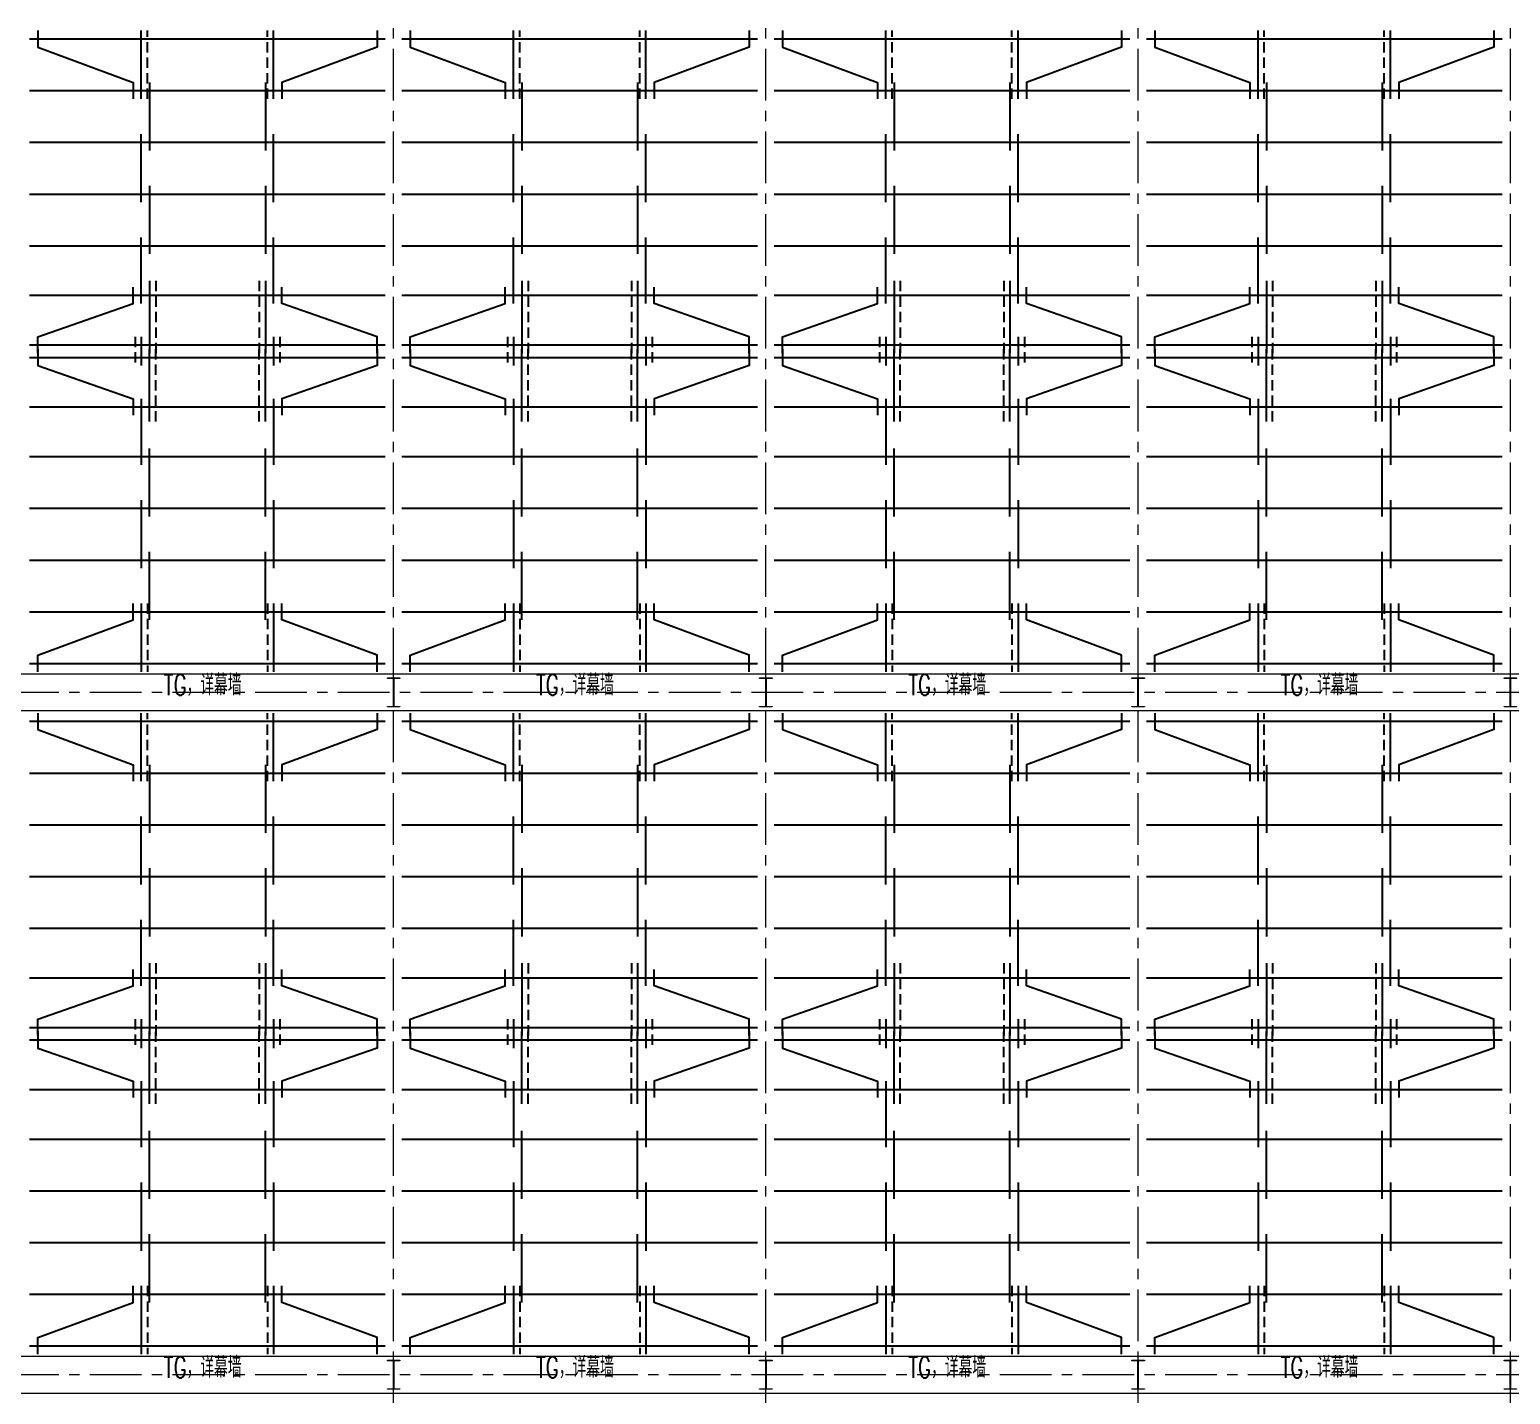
# Model space of a CAD drawing. Extents: x -1201378 to 2367219, y -619313 to 244905.
# Drawn here: x 2190442 to 2226242, y -48073 to -15073 of the extents above; entities that cross this region are included whole.
import ezdxf
from ezdxf.enums import TextEntityAlignment as Align

# ---------------------------------------------------------------- set-up
doc = ezdxf.new("R2010")
doc.units = 0
doc.header["$LTSCALE"] = 1000
doc.linetypes.add('CENTER', pattern=[2, 1.25, -0.25, 0.25, -0.25])
doc.linetypes.add('DASHED', pattern=[0.75, 0.5, -0.25])
doc.layers.get('0').update_dxf_attribs({"linetype": 'CONTINUOUS'})
for name, color, linetype, lineweight in [('S-axis', 111, 'CONTINUOUS', 0), ('S-col', 2, 'CONTINUOUS', 0), ('S-dote', 5, 'CENTER', 0), ('THIN', 7, 'CONTINUOUS', 0), ('梁', 4, 'CONTINUOUS', 18)]:
    doc.layers.add(name, color=color, linetype=linetype, lineweight=lineweight)
doc.layers.add('S-SHAPE', color=51, linetype='CONTINUOUS')
doc.styles.add('TSSD_Rein', font='tj-romans1.shx', dxfattribs={"width": 0.7, "bigfont": 'tj-hztxt.shx'})

# ---------------------------------------------------------------- blocks, each defined once
blk = doc.blocks.new('2#轴网')
at = {"layer": 'S-dote'}
for p, q in [((-200758.5, -270787), (-200758.5, -175298.2)), ((-191758.5, -270787), (-191758.5, -175298.2)), ((-182758.5, -270787), (-182758.5, -175298.2)), ((-173758.5, -270787), (-173758.5, -175298.2)), ((-74854.3, -231098.2), (-251154.3, -231098.2)), ((-74854.3, -247598.2), (-251154.3, -247598.2))]:
    blk.add_line(p, q, dxfattribs=at)
blk = doc.blocks.new('nt66')
at = {"layer": 'S-col'}
blk.add_lwpolyline([(-195790, 766820), (-195490, 766820), (-195490, 766808), (-195636, 766808), (-195636, 766132), (-195490, 766132), (-195490, 766120), (-195790, 766120), (-195790, 766132), (-195644, 766132), (-195644, 766808), (-195790, 766808)], close=True, dxfattribs=at)
blk = doc.blocks.new('33333')
for p in [(-50214, -93400), (-41214, -93400), (-32214, -93400), (-23214, -93400), (-50214, -109900), (-41214, -109900), (-32214, -109900), (-23214, -109900)]:
    blk.add_blockref('nt66', p)

msp = doc.modelspace()

# ---------------------------------------------------------------- linework, layer by layer
at = {"layer": 'S-SHAPE'}
for p, q in [((2190441.5, -15298.2), (2199041.5, -15298.2)), ((2193141.5, -16748.2), (2193141.5, -15098.2)), ((2196341.5, -16748.2), (2196341.5, -15098.2)), ((2199441.5, -15298.2), (2208041.5, -15298.2)), ((2202141.5, -16748.2), (2202141.5, -15098.2)), ((2205341.5, -16748.2), (2205341.5, -15098.2)), ((2208441.5, -15298.2), (2217041.5, -15298.2)), ((2211141.5, -16748.2), (2211141.5, -15098.2)), ((2214341.5, -16748.2), (2214341.5, -15098.2)), ((2217441.5, -15298.2), (2226041.5, -15298.2)), ((2220141.5, -16748.2), (2220141.5, -15098.2)), ((2223341.5, -16748.2), (2223341.5, -15098.2)), ((2193341.5, -16348.2), (2193341.5, -17998.2)), ((2196141.5, -16348.2), (2196141.5, -17998.2)), ((2202341.5, -16348.2), (2202341.5, -17998.2)), ((2205141.5, -16348.2), (2205141.5, -17998.2)), ((2211341.5, -16348.2), (2211341.5, -17998.2)), ((2214141.5, -16348.2), (2214141.5, -17998.2)), ((2220341.5, -16348.2), (2220341.5, -17998.2)), ((2223141.5, -16348.2), (2223141.5, -17998.2)), ((2190441.5, -16548.2), (2199041.5, -16548.2)), ((2199441.5, -16548.2), (2208041.5, -16548.2)), ((2208441.5, -16548.2), (2217041.5, -16548.2)), ((2217441.5, -16548.2), (2226041.5, -16548.2)), ((2190441.5, -17798.2), (2199041.5, -17798.2)), ((2193141.5, -19248.2), (2193141.5, -17598.2)), ((2196341.5, -19248.2), (2196341.5, -17598.2)), ((2199441.5, -17798.2), (2208041.5, -17798.2)), ((2202141.5, -19248.2), (2202141.5, -17598.2)), ((2205341.5, -19248.2), (2205341.5, -17598.2)), ((2208441.5, -17798.2), (2217041.5, -17798.2)), ((2211141.5, -19248.2), (2211141.5, -17598.2)), ((2214341.5, -19248.2), (2214341.5, -17598.2)), ((2217441.5, -17798.2), (2226041.5, -17798.2)), ((2220141.5, -19248.2), (2220141.5, -17598.2)), ((2223341.5, -19248.2), (2223341.5, -17598.2)), ((2193341.5, -18848.2), (2193341.5, -20498.2)), ((2196141.5, -18848.2), (2196141.5, -20498.2)), ((2202341.5, -18848.2), (2202341.5, -20498.2)), ((2205141.5, -18848.2), (2205141.5, -20498.2)), ((2211341.5, -18848.2), (2211341.5, -20498.2)), ((2214141.5, -18848.2), (2214141.5, -20498.2)), ((2220341.5, -18848.2), (2220341.5, -20498.2)), ((2223141.5, -18848.2), (2223141.5, -20498.2)), ((2190441.5, -19048.2), (2199041.5, -19048.2)), ((2199441.5, -19048.2), (2208041.5, -19048.2)), ((2208441.5, -19048.2), (2217041.5, -19048.2)), ((2217441.5, -19048.2), (2226041.5, -19048.2)), ((2190441.5, -20298.2), (2199041.5, -20298.2)), ((2193141.5, -21698.2), (2193141.5, -20098.2)), ((2196341.5, -21698.2), (2196341.5, -20098.2)), ((2199441.5, -20298.2), (2208041.5, -20298.2)), ((2202141.5, -21698.2), (2202141.5, -20098.2)), ((2205341.5, -21698.2), (2205341.5, -20098.2)), ((2208441.5, -20298.2), (2217041.5, -20298.2)), ((2211141.5, -21698.2), (2211141.5, -20098.2)), ((2214341.5, -21698.2), (2214341.5, -20098.2)), ((2217441.5, -20298.2), (2226041.5, -20298.2)), ((2220141.5, -21698.2), (2220141.5, -20098.2)), ((2223341.5, -21698.2), (2223341.5, -20098.2)), ((2193341.5, -21148.2), (2193341.5, -22898.2)), ((2196141.5, -21148.2), (2196141.5, -22898.2)), ((2202341.5, -21148.2), (2202341.5, -22898.2)), ((2205141.5, -21148.2), (2205141.5, -22898.2)), ((2211341.5, -21148.2), (2211341.5, -22898.2)), ((2214141.5, -21148.2), (2214141.5, -22898.2)), ((2220341.5, -21148.2), (2220341.5, -22898.2)), ((2223141.5, -21148.2), (2223141.5, -22898.2)), ((2190441.5, -21498.2), (2199041.5, -21498.2)), ((2199441.5, -21498.2), (2208041.5, -21498.2)), ((2208441.5, -21498.2), (2217041.5, -21498.2)), ((2217441.5, -21498.2), (2226041.5, -21498.2)), ((2193141.5, -22498.2), (2193141.5, -23198.2)), ((2196341.5, -22498.2), (2196341.5, -23198.2)), ((2202141.5, -22498.2), (2202141.5, -23198.2)), ((2205341.5, -22498.2), (2205341.5, -23198.2)), ((2211141.5, -22498.2), (2211141.5, -23198.2)), ((2214341.5, -22498.2), (2214341.5, -23198.2)), ((2220141.5, -22498.2), (2220141.5, -23198.2)), ((2223341.5, -22498.2), (2223341.5, -23198.2)), ((2190441.5, -22698.2), (2199041.5, -22698.2)), ((2193341.5, -24548.2), (2193341.5, -22798.2)), ((2196141.5, -24548.2), (2196141.5, -22798.2)), ((2199441.5, -22698.2), (2208041.5, -22698.2)), ((2202341.5, -24548.2), (2202341.5, -22798.2)), ((2205141.5, -24548.2), (2205141.5, -22798.2)), ((2208441.5, -22698.2), (2217041.5, -22698.2)), ((2211341.5, -24548.2), (2211341.5, -22798.2)), ((2214141.5, -24548.2), (2214141.5, -22798.2)), ((2217441.5, -22698.2), (2226041.5, -22698.2)), ((2220341.5, -24548.2), (2220341.5, -22798.2)), ((2223141.5, -24548.2), (2223141.5, -22798.2)), ((2190441.5, -22998.2), (2199041.5, -22998.2)), ((2199441.5, -22998.2), (2208041.5, -22998.2)), ((2208441.5, -22998.2), (2217041.5, -22998.2)), ((2217441.5, -22998.2), (2226041.5, -22998.2)), ((2190441.5, -24198.2), (2199041.5, -24198.2)), ((2193141.5, -23998.2), (2193141.5, -25598.2)), ((2196341.5, -23998.2), (2196341.5, -25598.2)), ((2199441.5, -24198.2), (2208041.5, -24198.2)), ((2202141.5, -23998.2), (2202141.5, -25598.2)), ((2205341.5, -23998.2), (2205341.5, -25598.2)), ((2208441.5, -24198.2), (2217041.5, -24198.2)), ((2211141.5, -23998.2), (2211141.5, -25598.2)), ((2214341.5, -23998.2), (2214341.5, -25598.2)), ((2217441.5, -24198.2), (2226041.5, -24198.2)), ((2220141.5, -23998.2), (2220141.5, -25598.2)), ((2223341.5, -23998.2), (2223341.5, -25598.2)), ((2190441.5, -25398.2), (2199041.5, -25398.2)), ((2193341.5, -26848.2), (2193341.5, -25198.2)), ((2196141.5, -26848.2), (2196141.5, -25198.2)), ((2199441.5, -25398.2), (2208041.5, -25398.2)), ((2202341.5, -26848.2), (2202341.5, -25198.2)), ((2205141.5, -26848.2), (2205141.5, -25198.2)), ((2208441.5, -25398.2), (2217041.5, -25398.2)), ((2211341.5, -26848.2), (2211341.5, -25198.2)), ((2214141.5, -26848.2), (2214141.5, -25198.2)), ((2217441.5, -25398.2), (2226041.5, -25398.2)), ((2220341.5, -26848.2), (2220341.5, -25198.2)), ((2223141.5, -26848.2), (2223141.5, -25198.2)), ((2193141.5, -26448.2), (2193141.5, -28098.2)), ((2196341.5, -26448.2), (2196341.5, -28098.2)), ((2202141.5, -26448.2), (2202141.5, -28098.2)), ((2205341.5, -26448.2), (2205341.5, -28098.2)), ((2211141.5, -26448.2), (2211141.5, -28098.2)), ((2214341.5, -26448.2), (2214341.5, -28098.2)), ((2220141.5, -26448.2), (2220141.5, -28098.2)), ((2223341.5, -26448.2), (2223341.5, -28098.2)), ((2190441.5, -26648.2), (2199041.5, -26648.2)), ((2199441.5, -26648.2), (2208041.5, -26648.2)), ((2208441.5, -26648.2), (2217041.5, -26648.2)), ((2217441.5, -26648.2), (2226041.5, -26648.2)), ((2190441.5, -27898.2), (2199041.5, -27898.2)), ((2193341.5, -29348.2), (2193341.5, -27698.2)), ((2196141.5, -29348.2), (2196141.5, -27698.2)), ((2199441.5, -27898.2), (2208041.5, -27898.2)), ((2202341.5, -29348.2), (2202341.5, -27698.2)), ((2205141.5, -29348.2), (2205141.5, -27698.2)), ((2208441.5, -27898.2), (2217041.5, -27898.2)), ((2211341.5, -29348.2), (2211341.5, -27698.2)), ((2214141.5, -29348.2), (2214141.5, -27698.2)), ((2217441.5, -27898.2), (2226041.5, -27898.2)), ((2220341.5, -29348.2), (2220341.5, -27698.2)), ((2223141.5, -29348.2), (2223141.5, -27698.2)), ((2193141.5, -28948.2), (2193141.5, -30598.2)), ((2196341.5, -28948.2), (2196341.5, -30598.2)), ((2202141.5, -28948.2), (2202141.5, -30598.2)), ((2205341.5, -28948.2), (2205341.5, -30598.2)), ((2211141.5, -28948.2), (2211141.5, -30598.2)), ((2214341.5, -28948.2), (2214341.5, -30598.2)), ((2220141.5, -28948.2), (2220141.5, -30598.2)), ((2223341.5, -28948.2), (2223341.5, -30598.2)), ((2190441.5, -29148.2), (2199041.5, -29148.2)), ((2199441.5, -29148.2), (2208041.5, -29148.2)), ((2208441.5, -29148.2), (2217041.5, -29148.2)), ((2217441.5, -29148.2), (2226041.5, -29148.2)), ((2190441.5, -30398.2), (2199041.5, -30398.2)), ((2199441.5, -30398.2), (2208041.5, -30398.2)), ((2208441.5, -30398.2), (2217041.5, -30398.2)), ((2217441.5, -30398.2), (2226041.5, -30398.2)), ((2190441.5, -31798.2), (2199041.5, -31798.2)), ((2193141.5, -33248.2), (2193141.5, -31598.2)), ((2196341.5, -33248.2), (2196341.5, -31598.2)), ((2199441.5, -31798.2), (2208041.5, -31798.2)), ((2202141.5, -33248.2), (2202141.5, -31598.2)), ((2205341.5, -33248.2), (2205341.5, -31598.2)), ((2208441.5, -31798.2), (2217041.5, -31798.2)), ((2211141.5, -33248.2), (2211141.5, -31598.2)), ((2214341.5, -33248.2), (2214341.5, -31598.2)), ((2217441.5, -31798.2), (2226041.5, -31798.2)), ((2220141.5, -33248.2), (2220141.5, -31598.2)), ((2223341.5, -33248.2), (2223341.5, -31598.2)), ((2193341.5, -32848.2), (2193341.5, -34498.2)), ((2196141.5, -32848.2), (2196141.5, -34498.2)), ((2202341.5, -32848.2), (2202341.5, -34498.2)), ((2205141.5, -32848.2), (2205141.5, -34498.2)), ((2211341.5, -32848.2), (2211341.5, -34498.2)), ((2214141.5, -32848.2), (2214141.5, -34498.2)), ((2220341.5, -32848.2), (2220341.5, -34498.2)), ((2223141.5, -32848.2), (2223141.5, -34498.2)), ((2190441.5, -33048.2), (2199041.5, -33048.2)), ((2199441.5, -33048.2), (2208041.5, -33048.2)), ((2208441.5, -33048.2), (2217041.5, -33048.2)), ((2217441.5, -33048.2), (2226041.5, -33048.2)), ((2190441.5, -34298.2), (2199041.5, -34298.2)), ((2193141.5, -35748.2), (2193141.5, -34098.2)), ((2196341.5, -35748.2), (2196341.5, -34098.2)), ((2199441.5, -34298.2), (2208041.5, -34298.2)), ((2202141.5, -35748.2), (2202141.5, -34098.2)), ((2205341.5, -35748.2), (2205341.5, -34098.2)), ((2208441.5, -34298.2), (2217041.5, -34298.2)), ((2211141.5, -35748.2), (2211141.5, -34098.2)), ((2214341.5, -35748.2), (2214341.5, -34098.2)), ((2217441.5, -34298.2), (2226041.5, -34298.2)), ((2220141.5, -35748.2), (2220141.5, -34098.2)), ((2223341.5, -35748.2), (2223341.5, -34098.2)), ((2193341.5, -35348.2), (2193341.5, -36998.2)), ((2196141.5, -35348.2), (2196141.5, -36998.2)), ((2202341.5, -35348.2), (2202341.5, -36998.2)), ((2205141.5, -35348.2), (2205141.5, -36998.2)), ((2211341.5, -35348.2), (2211341.5, -36998.2)), ((2214141.5, -35348.2), (2214141.5, -36998.2)), ((2220341.5, -35348.2), (2220341.5, -36998.2)), ((2223141.5, -35348.2), (2223141.5, -36998.2)), ((2190441.5, -35548.2), (2199041.5, -35548.2)), ((2199441.5, -35548.2), (2208041.5, -35548.2)), ((2208441.5, -35548.2), (2217041.5, -35548.2)), ((2217441.5, -35548.2), (2226041.5, -35548.2)), ((2190441.5, -36798.2), (2199041.5, -36798.2)), ((2193141.5, -38198.2), (2193141.5, -36598.2)), ((2196341.5, -38198.2), (2196341.5, -36598.2)), ((2199441.5, -36798.2), (2208041.5, -36798.2)), ((2202141.5, -38198.2), (2202141.5, -36598.2)), ((2205341.5, -38198.2), (2205341.5, -36598.2)), ((2208441.5, -36798.2), (2217041.5, -36798.2)), ((2211141.5, -38198.2), (2211141.5, -36598.2)), ((2214341.5, -38198.2), (2214341.5, -36598.2)), ((2217441.5, -36798.2), (2226041.5, -36798.2)), ((2220141.5, -38198.2), (2220141.5, -36598.2)), ((2223341.5, -38198.2), (2223341.5, -36598.2)), ((2193341.5, -37648.2), (2193341.5, -39398.2)), ((2196141.5, -37648.2), (2196141.5, -39398.2)), ((2202341.5, -37648.2), (2202341.5, -39398.2)), ((2205141.5, -37648.2), (2205141.5, -39398.2)), ((2211341.5, -37648.2), (2211341.5, -39398.2)), ((2214141.5, -37648.2), (2214141.5, -39398.2)), ((2220341.5, -37648.2), (2220341.5, -39398.2)), ((2223141.5, -37648.2), (2223141.5, -39398.2)), ((2190441.5, -37998.2), (2199041.5, -37998.2)), ((2199441.5, -37998.2), (2208041.5, -37998.2)), ((2208441.5, -37998.2), (2217041.5, -37998.2)), ((2217441.5, -37998.2), (2226041.5, -37998.2)), ((2193141.5, -38998.2), (2193141.5, -39698.2)), ((2196341.5, -38998.2), (2196341.5, -39698.2)), ((2202141.5, -38998.2), (2202141.5, -39698.2)), ((2205341.5, -38998.2), (2205341.5, -39698.2)), ((2211141.5, -38998.2), (2211141.5, -39698.2)), ((2214341.5, -38998.2), (2214341.5, -39698.2)), ((2220141.5, -38998.2), (2220141.5, -39698.2)), ((2223341.5, -38998.2), (2223341.5, -39698.2)), ((2190441.5, -39198.2), (2199041.5, -39198.2)), ((2193341.5, -41048.2), (2193341.5, -39298.2)), ((2196141.5, -41048.2), (2196141.5, -39298.2)), ((2199441.5, -39198.2), (2208041.5, -39198.2)), ((2202341.5, -41048.2), (2202341.5, -39298.2)), ((2205141.5, -41048.2), (2205141.5, -39298.2)), ((2208441.5, -39198.2), (2217041.5, -39198.2)), ((2211341.5, -41048.2), (2211341.5, -39298.2)), ((2214141.5, -41048.2), (2214141.5, -39298.2)), ((2217441.5, -39198.2), (2226041.5, -39198.2)), ((2220341.5, -41048.2), (2220341.5, -39298.2)), ((2223141.5, -41048.2), (2223141.5, -39298.2)), ((2190441.5, -39498.2), (2199041.5, -39498.2)), ((2199441.5, -39498.2), (2208041.5, -39498.2)), ((2208441.5, -39498.2), (2217041.5, -39498.2)), ((2217441.5, -39498.2), (2226041.5, -39498.2)), ((2190441.5, -40698.2), (2199041.5, -40698.2)), ((2193141.5, -40498.2), (2193141.5, -42098.2)), ((2196341.5, -40498.2), (2196341.5, -42098.2)), ((2199441.5, -40698.2), (2208041.5, -40698.2)), ((2202141.5, -40498.2), (2202141.5, -42098.2)), ((2205341.5, -40498.2), (2205341.5, -42098.2)), ((2208441.5, -40698.2), (2217041.5, -40698.2)), ((2211141.5, -40498.2), (2211141.5, -42098.2)), ((2214341.5, -40498.2), (2214341.5, -42098.2)), ((2217441.5, -40698.2), (2226041.5, -40698.2)), ((2220141.5, -40498.2), (2220141.5, -42098.2)), ((2223341.5, -40498.2), (2223341.5, -42098.2)), ((2193341.5, -43348.2), (2193341.5, -41698.2)), ((2196141.5, -43348.2), (2196141.5, -41698.2)), ((2202341.5, -43348.2), (2202341.5, -41698.2)), ((2205141.5, -43348.2), (2205141.5, -41698.2)), ((2211341.5, -43348.2), (2211341.5, -41698.2)), ((2214141.5, -43348.2), (2214141.5, -41698.2)), ((2220341.5, -43348.2), (2220341.5, -41698.2)), ((2223141.5, -43348.2), (2223141.5, -41698.2)), ((2190441.5, -41898.2), (2199041.5, -41898.2)), ((2199441.5, -41898.2), (2208041.5, -41898.2)), ((2208441.5, -41898.2), (2217041.5, -41898.2)), ((2217441.5, -41898.2), (2226041.5, -41898.2)), ((2193141.5, -42948.2), (2193141.5, -44598.2)), ((2196341.5, -42948.2), (2196341.5, -44598.2)), ((2202141.5, -42948.2), (2202141.5, -44598.2)), ((2205341.5, -42948.2), (2205341.5, -44598.2)), ((2211141.5, -42948.2), (2211141.5, -44598.2)), ((2214341.5, -42948.2), (2214341.5, -44598.2)), ((2220141.5, -42948.2), (2220141.5, -44598.2)), ((2223341.5, -42948.2), (2223341.5, -44598.2)), ((2190441.5, -43148.2), (2199041.5, -43148.2)), ((2199441.5, -43148.2), (2208041.5, -43148.2)), ((2208441.5, -43148.2), (2217041.5, -43148.2)), ((2217441.5, -43148.2), (2226041.5, -43148.2)), ((2193341.5, -45848.2), (2193341.5, -44198.2)), ((2196141.5, -45848.2), (2196141.5, -44198.2)), ((2202341.5, -45848.2), (2202341.5, -44198.2)), ((2205141.5, -45848.2), (2205141.5, -44198.2)), ((2211341.5, -45848.2), (2211341.5, -44198.2)), ((2214141.5, -45848.2), (2214141.5, -44198.2)), ((2220341.5, -45848.2), (2220341.5, -44198.2)), ((2223141.5, -45848.2), (2223141.5, -44198.2)), ((2190441.5, -44398.2), (2199041.5, -44398.2)), ((2199441.5, -44398.2), (2208041.5, -44398.2)), ((2208441.5, -44398.2), (2217041.5, -44398.2)), ((2217441.5, -44398.2), (2226041.5, -44398.2)), ((2193141.5, -45448.2), (2193141.5, -47098.2)), ((2196341.5, -45448.2), (2196341.5, -47098.2)), ((2202141.5, -45448.2), (2202141.5, -47098.2)), ((2205341.5, -45448.2), (2205341.5, -47098.2)), ((2211141.5, -45448.2), (2211141.5, -47098.2)), ((2214341.5, -45448.2), (2214341.5, -47098.2)), ((2220141.5, -45448.2), (2220141.5, -47098.2)), ((2223341.5, -45448.2), (2223341.5, -47098.2)), ((2190441.5, -45648.2), (2199041.5, -45648.2)), ((2199441.5, -45648.2), (2208041.5, -45648.2)), ((2208441.5, -45648.2), (2217041.5, -45648.2)), ((2217441.5, -45648.2), (2226041.5, -45648.2)), ((2190441.5, -46898.2), (2199041.5, -46898.2)), ((2199441.5, -46898.2), (2208041.5, -46898.2)), ((2208441.5, -46898.2), (2217041.5, -46898.2)), ((2217441.5, -46898.2), (2226041.5, -46898.2))]:
    msp.add_line(p, q, dxfattribs=at)
at = {"layer": 'S-SHAPE', "linetype": 'DASHED', "ltscale": 0.5}
for p, q in [((2193291.5, -16748.2), (2193291.5, -15098.2)), ((2196191.5, -16748.2), (2196191.5, -15098.2)), ((2202291.5, -16748.2), (2202291.5, -15098.2)), ((2205191.5, -16748.2), (2205191.5, -15098.2)), ((2211291.5, -16748.2), (2211291.5, -15098.2)), ((2214191.5, -16748.2), (2214191.5, -15098.2)), ((2220291.5, -16748.2), (2220291.5, -15098.2)), ((2223191.5, -16748.2), (2223191.5, -15098.2)), ((2193491.5, -21148.2), (2193491.5, -22898.2)), ((2195991.5, -21148.2), (2195991.5, -22898.2)), ((2202491.5, -21148.2), (2202491.5, -22898.2)), ((2204991.5, -21148.2), (2204991.5, -22898.2)), ((2211491.5, -21148.2), (2211491.5, -22898.2)), ((2213991.5, -21148.2), (2213991.5, -22898.2)), ((2220491.5, -21148.2), (2220491.5, -22898.2)), ((2222991.5, -21148.2), (2222991.5, -22898.2)), ((2192991.5, -22498.2), (2192991.5, -23198.2)), ((2196491.5, -22498.2), (2196491.5, -23198.2)), ((2201991.5, -22498.2), (2201991.5, -23198.2)), ((2205491.5, -22498.2), (2205491.5, -23198.2)), ((2210991.5, -22498.2), (2210991.5, -23198.2)), ((2214491.5, -22498.2), (2214491.5, -23198.2)), ((2219991.5, -22498.2), (2219991.5, -23198.2)), ((2223491.5, -22498.2), (2223491.5, -23198.2)), ((2193491.5, -24548.2), (2193491.5, -22798.2)), ((2195991.5, -24548.2), (2195991.5, -22798.2)), ((2202491.5, -24548.2), (2202491.5, -22798.2)), ((2204991.5, -24548.2), (2204991.5, -22798.2)), ((2211491.5, -24548.2), (2211491.5, -22798.2)), ((2213991.5, -24548.2), (2213991.5, -22798.2)), ((2220491.5, -24548.2), (2220491.5, -22798.2)), ((2222991.5, -24548.2), (2222991.5, -22798.2)), ((2193291.5, -28948.2), (2193291.5, -30598.2)), ((2196191.5, -28948.2), (2196191.5, -30598.2)), ((2202291.5, -28948.2), (2202291.5, -30598.2)), ((2205191.5, -28948.2), (2205191.5, -30598.2)), ((2211291.5, -28948.2), (2211291.5, -30598.2)), ((2214191.5, -28948.2), (2214191.5, -30598.2)), ((2220291.5, -28948.2), (2220291.5, -30598.2)), ((2223191.5, -28948.2), (2223191.5, -30598.2)), ((2193291.5, -33248.2), (2193291.5, -31598.2)), ((2196191.5, -33248.2), (2196191.5, -31598.2)), ((2202291.5, -33248.2), (2202291.5, -31598.2)), ((2205191.5, -33248.2), (2205191.5, -31598.2)), ((2211291.5, -33248.2), (2211291.5, -31598.2)), ((2214191.5, -33248.2), (2214191.5, -31598.2)), ((2220291.5, -33248.2), (2220291.5, -31598.2)), ((2223191.5, -33248.2), (2223191.5, -31598.2)), ((2193491.5, -37648.2), (2193491.5, -39398.2)), ((2195991.5, -37648.2), (2195991.5, -39398.2)), ((2202491.5, -37648.2), (2202491.5, -39398.2)), ((2204991.5, -37648.2), (2204991.5, -39398.2)), ((2211491.5, -37648.2), (2211491.5, -39398.2)), ((2213991.5, -37648.2), (2213991.5, -39398.2)), ((2220491.5, -37648.2), (2220491.5, -39398.2)), ((2222991.5, -37648.2), (2222991.5, -39398.2)), ((2192991.5, -38998.2), (2192991.5, -39698.2)), ((2196491.5, -38998.2), (2196491.5, -39698.2)), ((2201991.5, -38998.2), (2201991.5, -39698.2)), ((2205491.5, -38998.2), (2205491.5, -39698.2)), ((2210991.5, -38998.2), (2210991.5, -39698.2)), ((2214491.5, -38998.2), (2214491.5, -39698.2)), ((2219991.5, -38998.2), (2219991.5, -39698.2)), ((2223491.5, -38998.2), (2223491.5, -39698.2)), ((2193491.5, -41048.2), (2193491.5, -39298.2)), ((2195991.5, -41048.2), (2195991.5, -39298.2)), ((2202491.5, -41048.2), (2202491.5, -39298.2)), ((2204991.5, -41048.2), (2204991.5, -39298.2)), ((2211491.5, -41048.2), (2211491.5, -39298.2)), ((2213991.5, -41048.2), (2213991.5, -39298.2)), ((2220491.5, -41048.2), (2220491.5, -39298.2)), ((2222991.5, -41048.2), (2222991.5, -39298.2)), ((2193291.5, -45448.2), (2193291.5, -47098.2)), ((2196191.5, -45448.2), (2196191.5, -47098.2)), ((2202291.5, -45448.2), (2202291.5, -47098.2)), ((2205191.5, -45448.2), (2205191.5, -47098.2)), ((2211291.5, -45448.2), (2211291.5, -47098.2)), ((2214191.5, -45448.2), (2214191.5, -47098.2)), ((2220291.5, -45448.2), (2220291.5, -47098.2)), ((2223191.5, -45448.2), (2223191.5, -47098.2))]:
    msp.add_line(p, q, dxfattribs=at)
at = {"layer": 'S-SHAPE'}
for points in [[(2190641.5, -15098.2), (2190641.5, -15498.2), (2192941.5, -16348.2), (2192941.5, -16748.2)], [(2198841.5, -15098.2), (2198841.5, -15498.2), (2196541.5, -16348.2), (2196541.5, -16748.2)], [(2199641.5, -15098.2), (2199641.5, -15498.2), (2201941.5, -16348.2), (2201941.5, -16748.2)], [(2207841.5, -15098.2), (2207841.5, -15498.2), (2205541.5, -16348.2), (2205541.5, -16748.2)], [(2208641.5, -15098.2), (2208641.5, -15498.2), (2210941.5, -16348.2), (2210941.5, -16748.2)], [(2216841.5, -15098.2), (2216841.5, -15498.2), (2214541.5, -16348.2), (2214541.5, -16748.2)], [(2217641.5, -15098.2), (2217641.5, -15498.2), (2219941.5, -16348.2), (2219941.5, -16748.2)], [(2225841.5, -15098.2), (2225841.5, -15498.2), (2223541.5, -16348.2), (2223541.5, -16748.2)], [(2190641.5, -22898.2), (2190641.5, -22498.2), (2192941.5, -21698.2), (2192941.5, -21298.2)], [(2198841.5, -22898.2), (2198841.5, -22498.2), (2196541.5, -21698.2), (2196541.5, -21298.2)], [(2199641.5, -22898.2), (2199641.5, -22498.2), (2201941.5, -21698.2), (2201941.5, -21298.2)], [(2207841.5, -22898.2), (2207841.5, -22498.2), (2205541.5, -21698.2), (2205541.5, -21298.2)], [(2208641.5, -22898.2), (2208641.5, -22498.2), (2210941.5, -21698.2), (2210941.5, -21298.2)], [(2216841.5, -22898.2), (2216841.5, -22498.2), (2214541.5, -21698.2), (2214541.5, -21298.2)], [(2217641.5, -22898.2), (2217641.5, -22498.2), (2219941.5, -21698.2), (2219941.5, -21298.2)], [(2225841.5, -22898.2), (2225841.5, -22498.2), (2223541.5, -21698.2), (2223541.5, -21298.2)], [(2190641.5, -22798.2), (2190641.5, -23198.2), (2192941.5, -23998.2), (2192941.5, -24398.2)], [(2198841.5, -22798.2), (2198841.5, -23198.2), (2196541.5, -23998.2), (2196541.5, -24398.2)], [(2199641.5, -22798.2), (2199641.5, -23198.2), (2201941.5, -23998.2), (2201941.5, -24398.2)], [(2207841.5, -22798.2), (2207841.5, -23198.2), (2205541.5, -23998.2), (2205541.5, -24398.2)], [(2208641.5, -22798.2), (2208641.5, -23198.2), (2210941.5, -23998.2), (2210941.5, -24398.2)], [(2216841.5, -22798.2), (2216841.5, -23198.2), (2214541.5, -23998.2), (2214541.5, -24398.2)], [(2217641.5, -22798.2), (2217641.5, -23198.2), (2219941.5, -23998.2), (2219941.5, -24398.2)], [(2225841.5, -22798.2), (2225841.5, -23198.2), (2223541.5, -23998.2), (2223541.5, -24398.2)], [(2190641.5, -30598.2), (2190641.5, -30198.2), (2192941.5, -29348.2), (2192941.5, -28948.2)], [(2198841.5, -30598.2), (2198841.5, -30198.2), (2196541.5, -29348.2), (2196541.5, -28948.2)], [(2199641.5, -30598.2), (2199641.5, -30198.2), (2201941.5, -29348.2), (2201941.5, -28948.2)], [(2207841.5, -30598.2), (2207841.5, -30198.2), (2205541.5, -29348.2), (2205541.5, -28948.2)], [(2208641.5, -30598.2), (2208641.5, -30198.2), (2210941.5, -29348.2), (2210941.5, -28948.2)], [(2216841.5, -30598.2), (2216841.5, -30198.2), (2214541.5, -29348.2), (2214541.5, -28948.2)], [(2217641.5, -30598.2), (2217641.5, -30198.2), (2219941.5, -29348.2), (2219941.5, -28948.2)], [(2225841.5, -30598.2), (2225841.5, -30198.2), (2223541.5, -29348.2), (2223541.5, -28948.2)], [(2190641.5, -31598.2), (2190641.5, -31998.2), (2192941.5, -32848.2), (2192941.5, -33248.2)], [(2198841.5, -31598.2), (2198841.5, -31998.2), (2196541.5, -32848.2), (2196541.5, -33248.2)], [(2199641.5, -31598.2), (2199641.5, -31998.2), (2201941.5, -32848.2), (2201941.5, -33248.2)], [(2207841.5, -31598.2), (2207841.5, -31998.2), (2205541.5, -32848.2), (2205541.5, -33248.2)], [(2208641.5, -31598.2), (2208641.5, -31998.2), (2210941.5, -32848.2), (2210941.5, -33248.2)], [(2216841.5, -31598.2), (2216841.5, -31998.2), (2214541.5, -32848.2), (2214541.5, -33248.2)], [(2217641.5, -31598.2), (2217641.5, -31998.2), (2219941.5, -32848.2), (2219941.5, -33248.2)], [(2225841.5, -31598.2), (2225841.5, -31998.2), (2223541.5, -32848.2), (2223541.5, -33248.2)], [(2190641.5, -39398.2), (2190641.5, -38998.2), (2192941.5, -38198.2), (2192941.5, -37798.2)], [(2198841.5, -39398.2), (2198841.5, -38998.2), (2196541.5, -38198.2), (2196541.5, -37798.2)], [(2199641.5, -39398.2), (2199641.5, -38998.2), (2201941.5, -38198.2), (2201941.5, -37798.2)], [(2207841.5, -39398.2), (2207841.5, -38998.2), (2205541.5, -38198.2), (2205541.5, -37798.2)], [(2208641.5, -39398.2), (2208641.5, -38998.2), (2210941.5, -38198.2), (2210941.5, -37798.2)], [(2216841.5, -39398.2), (2216841.5, -38998.2), (2214541.5, -38198.2), (2214541.5, -37798.2)], [(2217641.5, -39398.2), (2217641.5, -38998.2), (2219941.5, -38198.2), (2219941.5, -37798.2)], [(2225841.5, -39398.2), (2225841.5, -38998.2), (2223541.5, -38198.2), (2223541.5, -37798.2)], [(2190641.5, -39298.2), (2190641.5, -39698.2), (2192941.5, -40498.2), (2192941.5, -40898.2)], [(2198841.5, -39298.2), (2198841.5, -39698.2), (2196541.5, -40498.2), (2196541.5, -40898.2)], [(2199641.5, -39298.2), (2199641.5, -39698.2), (2201941.5, -40498.2), (2201941.5, -40898.2)], [(2207841.5, -39298.2), (2207841.5, -39698.2), (2205541.5, -40498.2), (2205541.5, -40898.2)], [(2208641.5, -39298.2), (2208641.5, -39698.2), (2210941.5, -40498.2), (2210941.5, -40898.2)], [(2216841.5, -39298.2), (2216841.5, -39698.2), (2214541.5, -40498.2), (2214541.5, -40898.2)], [(2217641.5, -39298.2), (2217641.5, -39698.2), (2219941.5, -40498.2), (2219941.5, -40898.2)], [(2225841.5, -39298.2), (2225841.5, -39698.2), (2223541.5, -40498.2), (2223541.5, -40898.2)], [(2190641.5, -47098.2), (2190641.5, -46698.2), (2192941.5, -45848.2), (2192941.5, -45448.2)], [(2198841.5, -47098.2), (2198841.5, -46698.2), (2196541.5, -45848.2), (2196541.5, -45448.2)], [(2199641.5, -47098.2), (2199641.5, -46698.2), (2201941.5, -45848.2), (2201941.5, -45448.2)], [(2207841.5, -47098.2), (2207841.5, -46698.2), (2205541.5, -45848.2), (2205541.5, -45448.2)], [(2208641.5, -47098.2), (2208641.5, -46698.2), (2210941.5, -45848.2), (2210941.5, -45448.2)], [(2216841.5, -47098.2), (2216841.5, -46698.2), (2214541.5, -45848.2), (2214541.5, -45448.2)], [(2217641.5, -47098.2), (2217641.5, -46698.2), (2219941.5, -45848.2), (2219941.5, -45448.2)], [(2225841.5, -47098.2), (2225841.5, -46698.2), (2223541.5, -45848.2), (2223541.5, -45448.2)]]:
    msp.add_lwpolyline(points, dxfattribs=at)
at = {"layer": '梁'}
for points in [[(2164841.5, -30648.2), (2316391.5, -30648.2), (2316391.5, -31548.2), (2164549.6, -31548.2)], [(2159791.5, -47148.2), (2316391.5, -47148.2), (2316391.5, -48048.2), (2159791.5, -48048.2)]]:
    msp.add_lwpolyline(points, close=True, dxfattribs=at)

# ---------------------------------------------------------------- block references
at = {"layer": 'S-axis'}
msp.add_blockref('2#轴网', (2400000, 200000), dxfattribs=at)
at = {"layer": 'S-col'}
msp.add_blockref('33333', (2445095.7, -704168.2), dxfattribs=at)

# ---------------------------------------------------------------- texts
at = {"layer": 'THIN', "style": 'TSSD_Rein', "width": 0.7}
for p in [(2194623.4, -31319.1), (2203623.4, -31319.1), (2212623.4, -31319.1), (2221623.4, -31319.1), (2194623.4, -47819.1), (2203623.4, -47819.1), (2212623.4, -47819.1), (2221623.4, -47819.1)]:
    msp.add_text('TG，详幕墙', height=500, dxfattribs=at).set_placement(p, align=Align.BOTTOM_CENTER)

doc.saveas('drawing.dxf')
